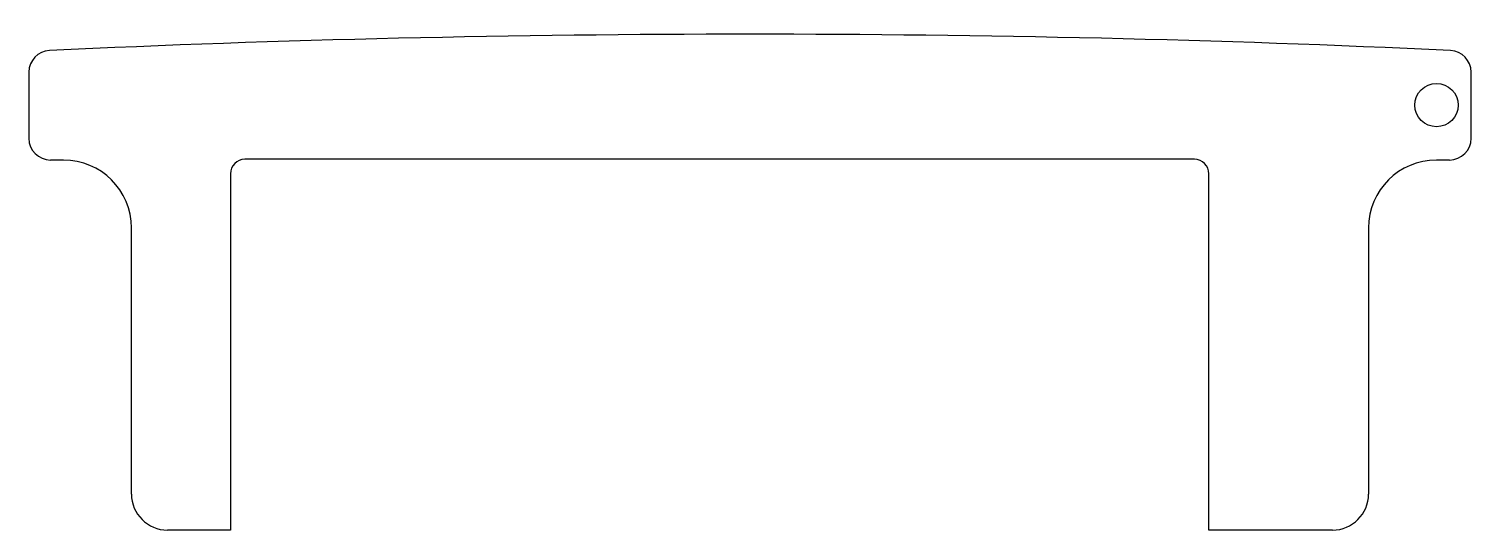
# Model space of a CAD drawing. Header units: millimetres. Extents: x -97.4 to 2.4, y -29.4 to 5.3.
import ezdxf

# ---------------------------------------------------------------- set-up
doc = ezdxf.new("R2010")
doc.units = ezdxf.units.MM

msp = doc.modelspace()

# ---------------------------------------------------------------- linework, layer by layer
at = {"color": 7, "linetype": 'Continuous', "lineweight": 25}
for p, q in [((-97.4, 2.277), (-97.4, -2.3)), ((2.4, -2.3), (2.4, 2.277)), ((-95, -3.8), (-95.9, -3.8)), ((-16.75, -3.752), (-82.45, -3.752)), ((0.9, -3.8), (0, -3.8)), ((-83.45, -4.752), (-83.45, -29.402)), ((-15.75, -29.402), (-15.75, -4.752)), ((-90.3, -26.902), (-90.3, -8.5)), ((-4.7, -8.5), (-4.7, -26.902)), ((-83.45, -29.402), (-87.8, -29.402)), ((-7.2, -29.402), (-15.75, -29.402))]:
    msp.add_line(p, q, dxfattribs=at)
msp.add_circle((0, 0), 1.5, dxfattribs=at)
for centre, radius, start, end in [((-95.9, 2.277), 1.5, 92.67489, 180), ((0.9, 2.277), 1.5, 0, 87.32511), ((-95.9, -2.3), 1.5, 180, 270), ((0.9, -2.3), 1.5, 270, 0), ((-95, -8.5), 4.7, 0, 90), ((-82.45, -4.752), 1, 90, 180), ((-16.75, -4.752), 1, 0, 90), ((0, -8.5), 4.7, 90, 180), ((-87.8, -26.902), 2.5, 180, 270), ((-7.2, -26.902), 2.5, 270, 0)]:
    msp.add_arc(centre, radius, start, end, dxfattribs=at)
msp.add_ellipse((-47.5, -60.651), major_axis=(-263.04, 0), ratio=0.249199, start_param=4.527061, end_param=4.897717, dxfattribs=at)

doc.saveas('drawing.dxf')
